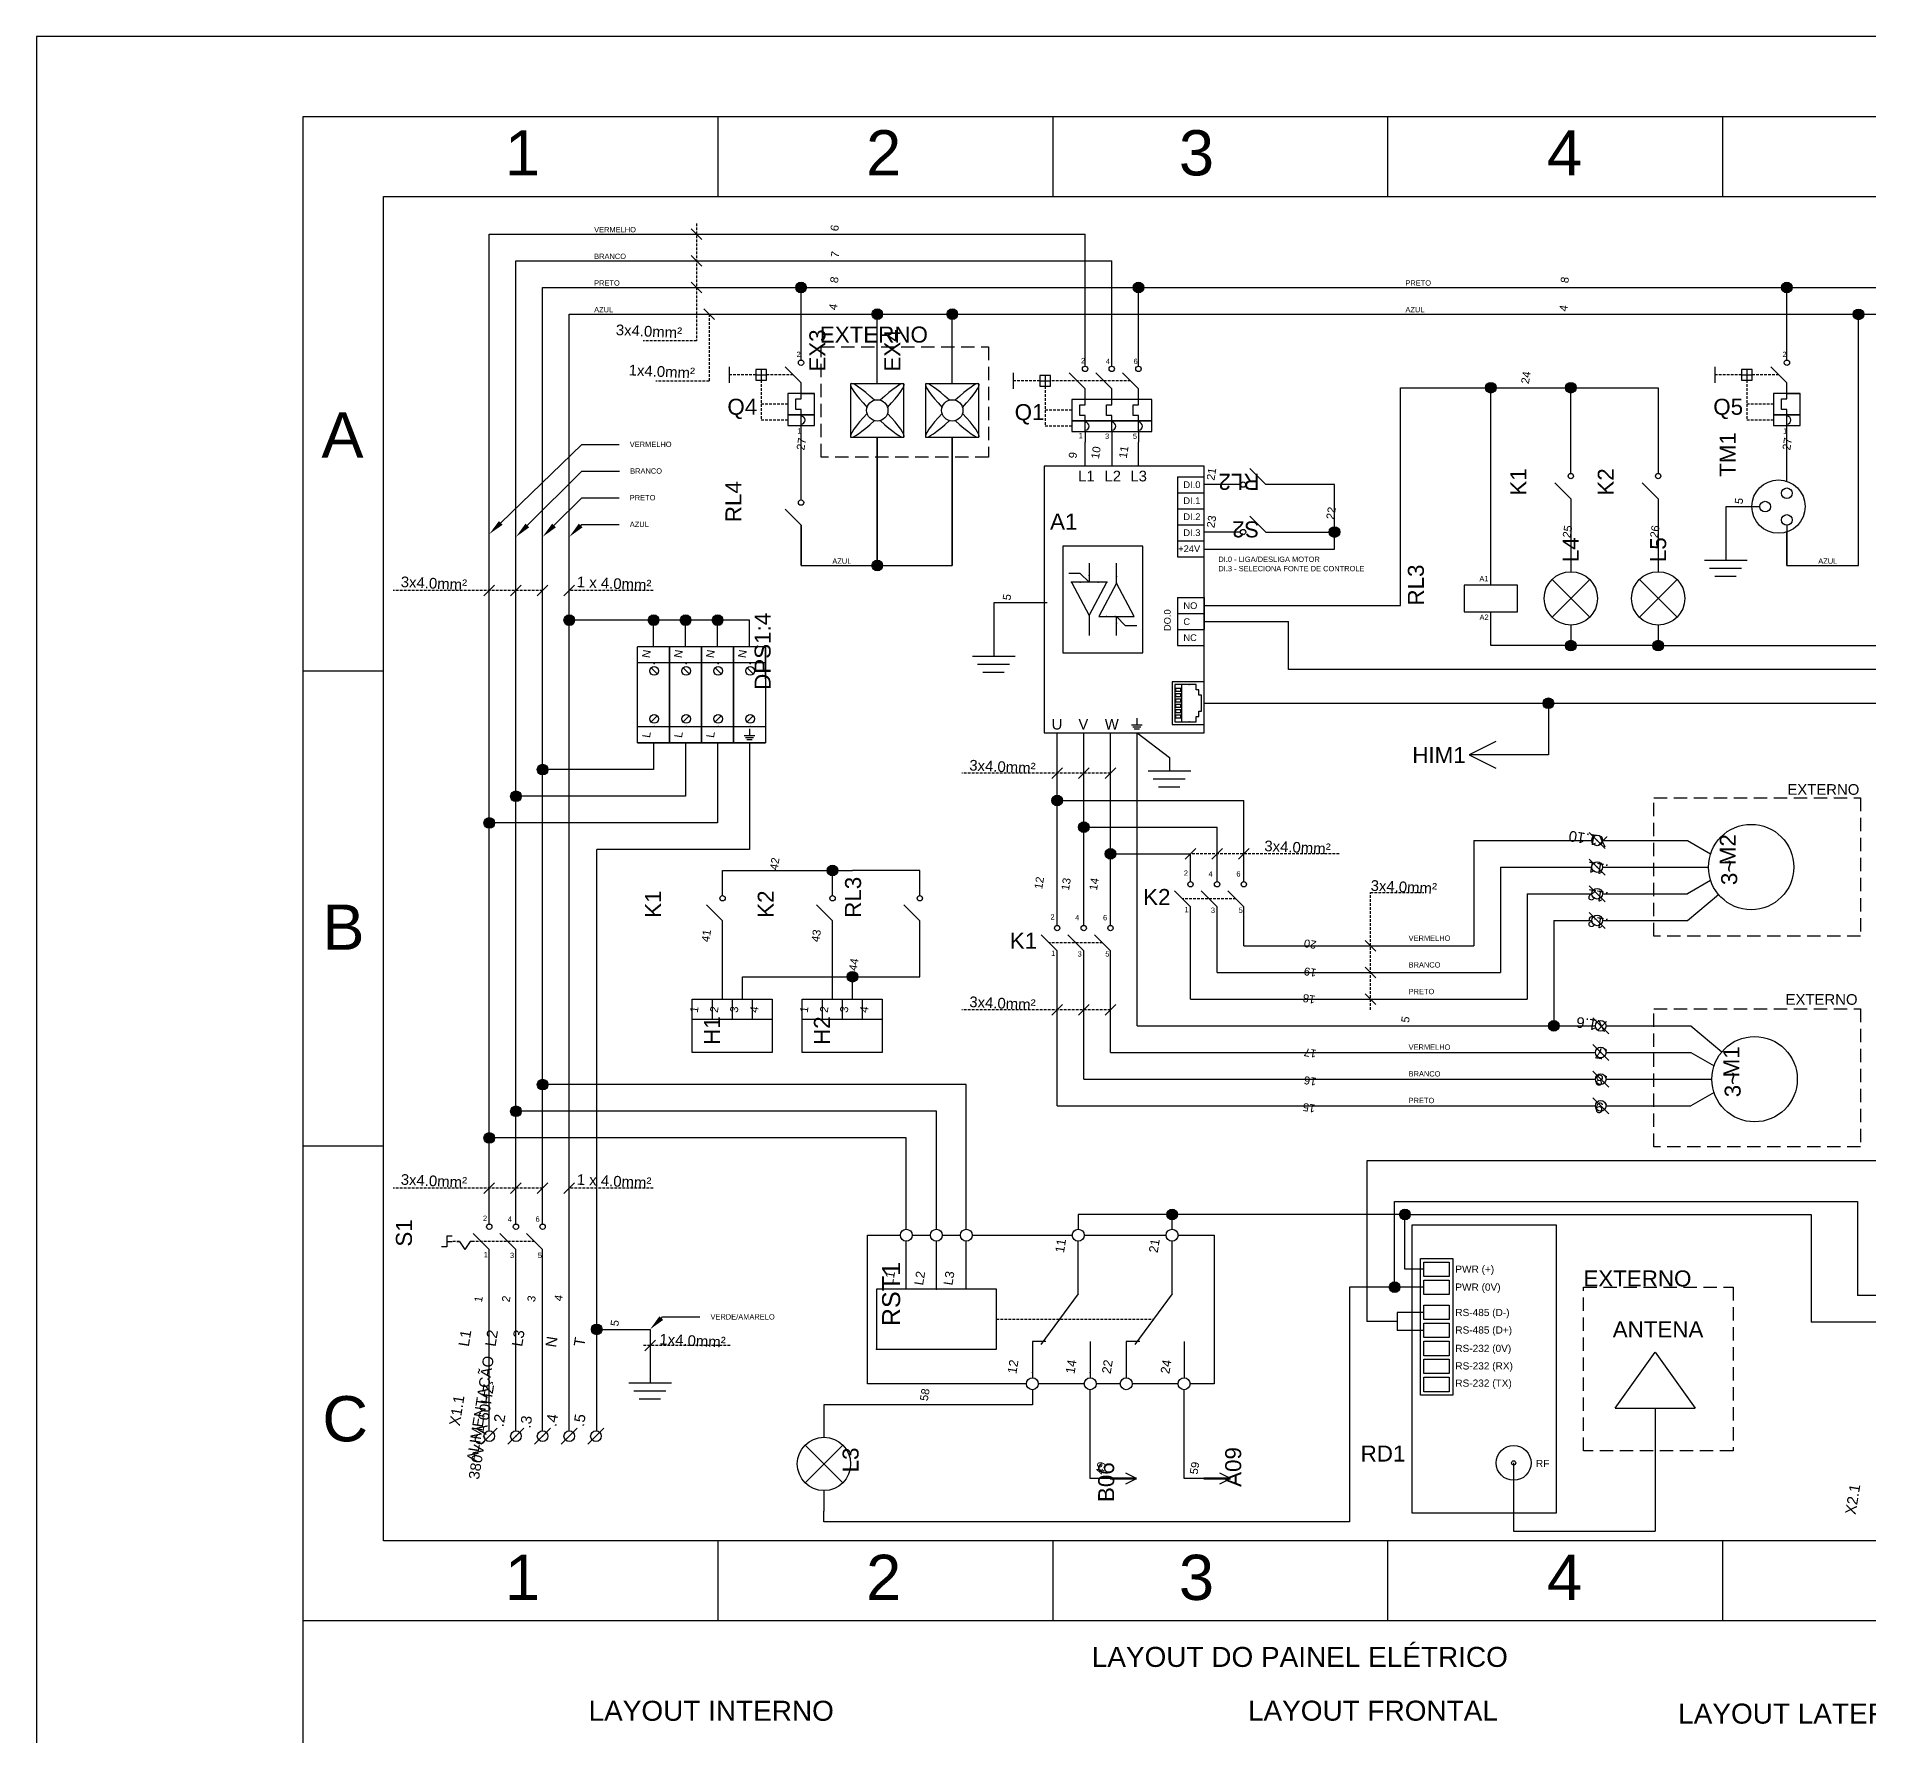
# Model space of a CAD drawing. Header units: millimetres. Extents: x 100 to 940, y 31 to 694.
# Drawn here: x 100 to 443.4, y 375.6 to 693.9 of the extents above; entities that cross this region are included whole.
import ezdxf
from ezdxf import colors
from ezdxf.entities.mleader import LeaderData, LeaderLine
from ezdxf.enums import TextEntityAlignment as Align
from ezdxf.math import Vec2, Vec3

# ---------------------------------------------------------------- set-up
doc = ezdxf.new("R2010")
doc.units = ezdxf.units.MM
doc.linetypes.add('DASHED', pattern=[0.75, 0.5, -0.25])
doc.styles.add('Annotative', font='Arial.ttf')
doc.styles.add('Notes', font='Arial.ttf', dxfattribs={"height": 3})

msp = doc.modelspace()

# ---------------------------------------------------------------- hatches: boundary and pattern name
for points in [[(244.31, 646.92, 1), (242.31, 646.92, 1)], [(307.57, 646.92, 1), (305.57, 646.92, 1)], [(429.14, 646.92, 1), (427.14, 646.92, 1)], [(258.61, 641.92, 1), (256.61, 641.92, 1)], [(272.67, 641.92, 1), (270.67, 641.92, 1)], [(442.56, 641.88, 1), (440.56, 641.88, 1)], [(373.64, 628.14, 1), (371.64, 628.14, 1)], [(388.64, 628.14, 1), (386.64, 628.14, 1)], [(344.32, 601.09, 1), (342.32, 601.09, 1)], [(258.61, 594.81, 1), (256.61, 594.81, 1)], [(200.87, 584.56, 1), (198.87, 584.56, 1)], [(216.67, 584.56, 1), (214.67, 584.56, 1)], [(222.67, 584.56, 1), (220.67, 584.56, 1)], [(228.67, 584.56, 1), (226.67, 584.56, 1)], [(388.64, 579.8, 1), (386.64, 579.8, 1)], [(405.01, 579.8, 1), (403.01, 579.8, 1)], [(384.43, 569, 1), (382.43, 569, 1)], [(195.87, 556.56, 1), (193.87, 556.56, 1)], [(190.87, 551.56, 1), (188.87, 551.56, 1)], [(292.33, 550.78, 1), (290.33, 550.78, 1)], [(185.87, 546.56, 1), (183.87, 546.56, 1)], [(297.33, 545.78, 1), (295.33, 545.78, 1)], [(302.33, 540.78, 1), (300.33, 540.78, 1)], [(250.22, 537.65, 1), (248.22, 537.65, 1)], [(253.97, 517.75, 1), (251.97, 517.75, 1)], [(385.44, 508.54, 1), (383.44, 508.54, 1)], [(195.87, 497.52, 1), (193.87, 497.52, 1)], [(190.87, 492.52, 1), (188.87, 492.52, 1)], [(185.87, 487.52, 1), (183.87, 487.52, 1)], [(313.88, 473.17, 1), (311.88, 473.17, 1)], [(357.53, 473.17, 1), (355.53, 473.17, 1)], [(355.6, 459.55, 1), (353.6, 459.55, 1)], [(206, 451.65, 1), (204, 451.65, 1)]]:
    msp.add_hatch(color=256).paths.add_polyline_path(points)

# ---------------------------------------------------------------- linework, layer by layer
for p, q in [((227.78, 664), (227.78, 679)), ((290.56, 664), (290.56, 679)), ((353.33, 664), (353.33, 679)), ((416.11, 664), (416.11, 679)), ((184.87, 601.2), (184.87, 656.92)), ((184.87, 656.92), (296.57, 656.92)), ((222.7, 657.92), (224.7, 655.92)), ((296.57, 634.17), (296.57, 656.92)), ((222.7, 652.92), (224.7, 650.92)), ((189.87, 601.2), (189.87, 651.92)), ((189.87, 651.92), (301.57, 651.92)), ((301.57, 634.17), (301.57, 651.92)), ((194.87, 601.2), (194.87, 646.92)), ((194.87, 646.92), (410.6, 646.92)), ((222.7, 647.92), (224.7, 645.92)), ((243.31, 633.33), (243.31, 646.92)), ((306.57, 634.17), (306.57, 646.92)), ((410.6, 646.92), (513.59, 646.92)), ((428.14, 633.33), (428.14, 646.92)), ((225.11, 642.92), (227.11, 640.92)), ((199.87, 432.64), (199.87, 641.92)), ((199.87, 641.92), (410.6, 641.92)), ((257.61, 628.89), (257.61, 641.92)), ((271.67, 628.89), (271.67, 641.92)), ((410.6, 641.92), (518.59, 641.92)), ((243.31, 633.33), (243.31, 635.33)), ((243.31, 633.33), (243.31, 635.33)), ((428.14, 633.33), (428.14, 635.33)), ((428.14, 633.33), (428.14, 635.33)), ((229.81, 632.08), (229.81, 629.08)), ((243.31, 629.08), (240.31, 632.08)), ((296.57, 632.17), (296.57, 634.17)), ((301.57, 632.17), (301.57, 634.17)), ((306.57, 632.17), (306.57, 634.17)), ((414.64, 632.08), (414.64, 629.08)), ((428.14, 629.08), (425.14, 632.08)), ((234.81, 630.58), (236.81, 630.58)), ((235.81, 631.58), (235.81, 629.58)), ((243.31, 627.08), (243.31, 629.08)), ((283.07, 630.92), (283.07, 627.92)), ((288.07, 629.42), (290.07, 629.42)), ((289.07, 630.42), (289.07, 628.42)), ((296.57, 627.92), (293.57, 630.92)), ((301.57, 627.92), (298.57, 630.92)), ((306.57, 627.92), (303.57, 630.92)), ((419.64, 630.58), (421.64, 630.58)), ((420.64, 631.58), (420.64, 629.58)), ((428.14, 627.08), (428.14, 629.08)), ((242.31, 624.08), (242.31, 626.08)), ((242.31, 626.08), (243.31, 626.07)), ((243.31, 626.07), (243.31, 627.08)), ((243.31, 627.08), (245.81, 627.08)), ((296.57, 625.92), (296.57, 627.92)), ((296.57, 624.91), (296.57, 625.92)), ((301.57, 625.92), (301.57, 627.92)), ((301.57, 624.92), (301.57, 625.92)), ((306.57, 625.92), (306.57, 627.92)), ((306.57, 624.92), (306.57, 625.92)), ((427.14, 624.08), (427.14, 626.08)), ((427.14, 626.08), (428.14, 626.07)), ((428.14, 626.07), (428.14, 627.08)), ((428.14, 627.08), (430.64, 627.08)), ((243.31, 624.08), (242.31, 624.08)), ((243.31, 623.08), (243.31, 624.08)), ((243.31, 621.08), (243.31, 623.08)), ((243.31, 610.61), (243.31, 623.08)), ((295.57, 622.92), (295.57, 624.92)), ((295.57, 624.92), (296.57, 624.91)), ((296.57, 622.92), (295.57, 622.92)), ((296.57, 621.92), (296.57, 622.92)), ((296.57, 619.92), (296.57, 621.92)), ((300.57, 622.92), (300.57, 624.92)), ((300.57, 624.92), (301.57, 624.92)), ((301.57, 622.92), (300.57, 622.92)), ((301.57, 621.92), (301.57, 622.92)), ((301.57, 619.92), (301.57, 621.92)), ((305.57, 622.92), (305.57, 624.92)), ((305.57, 624.92), (306.57, 624.92)), ((306.57, 622.92), (305.57, 622.92)), ((306.57, 621.92), (306.57, 622.92)), ((306.57, 619.92), (306.57, 621.92)), ((428.14, 624.08), (427.14, 624.08)), ((428.14, 623.08), (428.14, 624.08)), ((428.14, 621.08), (428.14, 623.08)), ((428.14, 610.61), (428.14, 623.08)), ((243.31, 619.08), (243.31, 621.08)), ((257.61, 594.81), (257.61, 618.89)), ((257.61, 618.89), (257.61, 594.81)), ((271.67, 594.81), (271.67, 618.89)), ((271.67, 618.89), (271.67, 594.81)), ((296.57, 619.92), (296.57, 617.92)), ((301.57, 619.92), (301.57, 617.92)), ((306.57, 619.92), (306.57, 617.92)), ((428.14, 619.08), (428.14, 621.08)), ((296.57, 613.46), (296.57, 617.92)), ((301.57, 617.92), (301.57, 613.46)), ((306.57, 613.46), (306.57, 617.92)), ((243.31, 607.11), (243.31, 611.84)), ((313.89, 611.46), (313.89, 596.46)), ((313.89, 611.46), (318.89, 611.46)), ((330.43, 609.99), (327.43, 612.99)), ((313.89, 608.46), (318.89, 608.46)), ((325.68, 609.99), (318.89, 609.99)), ((343.32, 609.99), (330.43, 609.99)), ((343.32, 597.89), (343.32, 609.99)), ((387.64, 607.33), (384.64, 610.33)), ((404.01, 607.33), (401.01, 610.33)), ((243.31, 602.36), (240.31, 605.36)), ((313.89, 605.46), (318.89, 605.46)), ((423.06, 605.84), (416.68, 605.84)), ((416.68, 605.84), (416.68, 595.84)), ((184.87, 471.38), (184.87, 601.2)), ((189.87, 471.38), (189.87, 601.2)), ((194.87, 471.38), (194.87, 601.2)), ((243.31, 602.36), (243.31, 594.81)), ((243.31, 596.17), (243.31, 602.36)), ((243.31, 594.81), (243.31, 601.12)), ((313.89, 602.46), (318.89, 602.46)), ((325.68, 601.09), (318.89, 601.09)), ((330.43, 601.09), (327.43, 604.09)), ((330.43, 601.09), (343.32, 601.09)), ((428.14, 602.36), (428.14, 594.81)), ((428.14, 594.81), (428.14, 601.12)), ((313.89, 599.46), (318.89, 599.46)), ((318.89, 597.89), (322.09, 597.89)), ((322.09, 597.89), (343.32, 597.89)), ((243.31, 594.81), (271.67, 594.81)), ((297.32, 595.25), (297.32, 591.67)), ((302.45, 591.5), (302.45, 595.25)), ((313.89, 596.46), (318.89, 596.46)), ((318.89, 593.46), (318.89, 596.46)), ((412.68, 595.84), (420.68, 595.84)), ((413.63, 594.34), (419.63, 594.34)), ((185.87, 591.14), (183.87, 589.14)), ((190.87, 591.14), (188.87, 589.14)), ((195.87, 591.14), (193.87, 589.14)), ((200.87, 591.14), (198.87, 589.14)), ((295.66, 593.33), (293.52, 593.33)), ((300.66, 591.67), (293.99, 591.67)), ((293.99, 591.67), (297.32, 585.42)), ((297.32, 591.67), (295.66, 593.33)), ((297.32, 585.42), (300.66, 591.67)), ((302.45, 591.5), (299.12, 585.25)), ((305.78, 585.25), (302.45, 591.5)), ((391.18, 592.19), (384.11, 585.12)), ((384.11, 592.19), (391.18, 585.12)), ((407.55, 592.19), (400.48, 585.12)), ((400.48, 592.19), (407.55, 585.12)), ((414.64, 592.84), (418.64, 592.84)), ((289.45, 587.82), (279.45, 587.82)), ((279.45, 587.82), (279.45, 577.82)), ((313.89, 588.8), (318.89, 588.8)), ((233.67, 584.56), (199.87, 584.56)), ((215.67, 579.56), (215.67, 584.56)), ((221.67, 579.56), (221.67, 584.56)), ((227.67, 579.56), (227.67, 584.56)), ((233.67, 579.56), (233.67, 584.56)), ((297.32, 585.42), (297.32, 581.67)), ((299.12, 585.25), (305.78, 585.25)), ((302.45, 581.67), (302.45, 585.25)), ((302.45, 585.25), (304.11, 583.59)), ((313.89, 585.8), (318.89, 585.8)), ((304.11, 583.59), (306.26, 583.59)), ((313.89, 582.8), (318.89, 582.8)), ((387.64, 583.66), (387.64, 579.8)), ((404.01, 583.66), (404.01, 579.8)), ((212.67, 561.56), (212.67, 579.56)), ((218.67, 579.56), (212.67, 579.56)), ((218.67, 579.56), (218.67, 561.56)), ((218.67, 573.56), (218.67, 579.56)), ((218.67, 561.56), (218.67, 579.56)), ((224.67, 579.56), (218.67, 579.56)), ((224.67, 579.56), (224.67, 561.56)), ((224.67, 573.56), (224.67, 579.56)), ((224.67, 561.56), (224.67, 579.56)), ((230.67, 579.56), (224.67, 579.56)), ((230.67, 579.56), (230.67, 561.56)), ((230.67, 573.56), (230.67, 579.56)), ((230.67, 561.56), (230.67, 579.56)), ((236.67, 579.56), (230.67, 579.56)), ((236.67, 579.56), (236.67, 561.56)), ((236.67, 573.56), (236.67, 579.56)), ((275.45, 577.82), (283.45, 577.82)), ((313.89, 579.8), (318.89, 579.8)), ((165, 575), (150, 575)), ((218.67, 576.56), (212.67, 576.56)), ((216.35, 574.49), (215.19, 575.64)), ((224.67, 576.56), (218.67, 576.56)), ((222.35, 574.49), (221.19, 575.64)), ((230.67, 576.56), (224.67, 576.56)), ((228.35, 574.49), (227.19, 575.64)), ((236.67, 576.56), (230.67, 576.56)), ((234.35, 574.49), (233.19, 575.64)), ((276.4, 576.32), (282.4, 576.32)), ((277.41, 574.82), (281.41, 574.82)), ((317.39, 572.5), (313.39, 572.5)), ((313.39, 572.5), (313.39, 565.5)), ((314.72, 565.5), (314.72, 572.5)), ((317.39, 571.5), (317.39, 572.5)), ((317.89, 571.5), (317.39, 571.5)), ((317.89, 570.5), (317.89, 571.5)), ((318.39, 570.5), (317.89, 570.5)), ((318.39, 567.5), (318.39, 570.5)), ((216.35, 566.64), (215.19, 565.49)), ((222.35, 566.64), (221.19, 565.49)), ((228.35, 566.64), (227.19, 565.49)), ((234.35, 566.64), (233.19, 565.49)), ((317.89, 566.5), (317.89, 567.5)), ((317.89, 567.5), (318.39, 567.5)), ((218.67, 564.56), (212.67, 564.56)), ((224.67, 564.56), (218.67, 564.56)), ((230.67, 564.56), (224.67, 564.56)), ((236.67, 564.56), (230.67, 564.56)), ((233.67, 564.19), (233.67, 562.94)), ((291.33, 527.37), (291.33, 563.46)), ((296.33, 527.37), (296.33, 563.46)), ((301.33, 527.37), (301.33, 563.46)), ((305.29, 564.96), (307.29, 564.96)), ((305.53, 564.59), (307.03, 564.59)), ((305.78, 564.21), (306.78, 564.21)), ((306.29, 566.21), (306.29, 564.96)), ((306.33, 508.54), (306.33, 563.46)), ((306.33, 563.46), (312.4, 558.82)), ((313.39, 565.5), (317.39, 565.5)), ((317.39, 565.5), (317.39, 566.5)), ((317.39, 566.5), (317.89, 566.5)), ((212.67, 561.56), (218.67, 561.56)), ((218.67, 561.56), (212.67, 561.56)), ((215.67, 561.56), (215.67, 556.56)), ((218.67, 561.56), (224.67, 561.56)), ((224.67, 561.56), (218.67, 561.56)), ((221.67, 561.56), (221.67, 551.56)), ((224.67, 561.56), (230.67, 561.56)), ((230.67, 561.56), (224.67, 561.56)), ((227.67, 561.56), (227.67, 546.56)), ((230.67, 561.56), (236.67, 561.56)), ((236.67, 561.56), (230.67, 561.56)), ((232.67, 562.94), (234.67, 562.94)), ((232.91, 562.56), (234.41, 562.56)), ((233.16, 562.19), (234.16, 562.19)), ((233.67, 561.56), (233.67, 541.56)), ((215.67, 556.56), (194.87, 556.56)), ((292.33, 556.9), (290.33, 554.9)), ((297.33, 556.9), (295.33, 554.9)), ((302.33, 556.9), (300.33, 554.9)), ((312.4, 558.82), (312.4, 556.32)), ((308.4, 556.32), (316.4, 556.32)), ((309.35, 554.82), (315.35, 554.82)), ((310.36, 553.32), (314.36, 553.32)), ((221.67, 551.56), (189.87, 551.56)), ((291.33, 550.78), (326.33, 550.78)), ((326.33, 535.57), (326.33, 550.78)), ((227.67, 546.56), (184.87, 546.56)), ((296.33, 545.78), (321.32, 545.78)), ((321.32, 535.57), (321.32, 545.78)), ((369.44, 543.3), (391.58, 543.3)), ((369.44, 543.3), (369.44, 523.54)), ((394.08, 541.8), (391.08, 544.8)), ((393.58, 543.3), (409.51, 543.3)), ((409.51, 543.3), (413.84, 540.8)), ((233.67, 541.56), (205, 541.56)), ((205, 451.65), (205, 541.56)), ((301.33, 540.78), (316.33, 540.78)), ((317.33, 541.78), (315.33, 539.78)), ((316.33, 535.57), (316.33, 540.78)), ((322.33, 541.78), (320.33, 539.78)), ((327.33, 541.78), (325.33, 539.78)), ((394.08, 536.8), (391.08, 539.8)), ((228.61, 537.65), (249.22, 537.65)), ((228.61, 532.95), (228.61, 537.65)), ((249.22, 532.95), (249.22, 537.65)), ((249.22, 537.65), (252.97, 537.65)), ((374.44, 538.3), (391.58, 538.3)), ((374.44, 538.3), (374.44, 518.54)), ((393.58, 538.3), (413.44, 538.3)), ((413.84, 535.8), (409.51, 533.3)), ((316.33, 530.82), (313.33, 533.82)), ((321.33, 530.82), (318.33, 533.82)), ((326.33, 530.82), (323.33, 533.82)), ((379.44, 533.3), (391.58, 533.3)), ((379.44, 533.3), (379.44, 513.54)), ((394.08, 531.8), (391.08, 534.8)), ((393.58, 533.3), (409.51, 533.3)), ((409.51, 528.3), (415.31, 533.17)), ((228.61, 528.2), (225.61, 531.2)), ((249.22, 528.2), (246.22, 531.2)), ((265.59, 528.2), (262.59, 531.2)), ((316.33, 513.54), (316.33, 530.82)), ((321.33, 518.54), (321.33, 530.82)), ((326.33, 523.54), (326.33, 530.82)), ((394.08, 526.8), (391.08, 529.8)), ((228.61, 513.54), (228.61, 528.2)), ((249.22, 513.54), (249.22, 528.2)), ((291.33, 522.62), (288.33, 525.62)), ((296.33, 522.62), (293.33, 525.62)), ((301.33, 522.62), (298.33, 525.62)), ((384.44, 528.3), (384.44, 508.54)), ((384.44, 528.3), (391.58, 528.3)), ((393.58, 528.3), (409.51, 528.3)), ((291.33, 493.54), (291.33, 522.62)), ((296.33, 498.54), (296.33, 522.62)), ((301.33, 503.54), (301.33, 522.62)), ((326.33, 523.54), (369.44, 523.54)), ((351.06, 522.54), (349.06, 524.54)), ((351.06, 517.54), (349.06, 519.54)), ((232.36, 513.54), (232.36, 517.75)), ((252.97, 513.54), (252.97, 517.75)), ((321.33, 518.54), (374.44, 518.54)), ((226.67, 513.54), (226.67, 509.79)), ((230.42, 513.54), (230.42, 509.79)), ((234.17, 513.54), (234.17, 509.79)), ((237.92, 513.54), (237.92, 509.79)), ((247.28, 513.54), (247.28, 509.79)), ((251.03, 513.54), (251.03, 509.79)), ((254.78, 513.54), (254.78, 509.79)), ((292.33, 512.56), (290.33, 510.56)), ((297.33, 512.56), (295.33, 510.56)), ((302.33, 512.56), (300.33, 510.56)), ((316.33, 513.54), (379.44, 513.54)), ((351.06, 512.54), (349.06, 514.54)), ((222.92, 509.79), (237.92, 509.79)), ((243.53, 509.79), (258.53, 509.79)), ((306.33, 508.54), (392.23, 508.54)), ((394.73, 507.04), (391.73, 510.04)), ((394.23, 508.54), (410.16, 508.54)), ((410.16, 508.54), (415.96, 503.68)), ((394.73, 502.04), (391.73, 505.04)), ((301.33, 503.54), (392.23, 503.54)), ((394.23, 503.54), (410.16, 503.54)), ((410.16, 503.54), (414.49, 501.04)), ((296.33, 498.54), (392.23, 498.54)), ((394.73, 497.04), (391.73, 500.04)), ((394.23, 498.54), (414.09, 498.54)), ((274.3, 497.52), (194.87, 497.52)), ((394.73, 492.04), (391.73, 495.04)), ((414.49, 496.04), (410.16, 493.54)), ((268.68, 492.52), (189.87, 492.52)), ((291.33, 493.54), (392.23, 493.54)), ((394.23, 493.54), (410.16, 493.54)), ((165, 486), (150, 486)), ((263.05, 487.52), (184.87, 487.52)), ((185.87, 479.13), (183.87, 477.13)), ((190.87, 479.13), (188.87, 477.13)), ((195.87, 479.13), (193.87, 477.13)), ((200.87, 479.13), (198.87, 477.13)), ((184.87, 471.38), (184.87, 474.62)), ((189.87, 471.38), (189.87, 474.87)), ((194.87, 471.38), (194.87, 474.87)), ((176.89, 467.13), (175.89, 467.13)), ((177.89, 469.13), (176.89, 469.13)), ((176.89, 469.13), (176.89, 467.13)), ((176.89, 468.13), (177.89, 468.13)), ((178.79, 468.13), (179.29, 468.13)), ((179.29, 468.13), (180.29, 466.63)), ((181.29, 468.13), (180.29, 466.63)), ((181.79, 468.13), (181.29, 468.13)), ((184.87, 466.63), (181.87, 469.63)), ((189.87, 466.63), (186.87, 469.63)), ((194.87, 466.63), (191.87, 469.63)), ((184.87, 432.64), (184.87, 466.63)), ((184.87, 464.63), (184.87, 466.63)), ((189.87, 432.64), (189.87, 466.63)), ((189.87, 464.63), (189.87, 466.63)), ((194.87, 432.64), (194.87, 466.63)), ((194.87, 464.63), (194.87, 466.63)), ((575.49, 458.01), (441.36, 458.01)), ((360.1, 454.82), (355.1, 454.82)), ((205, 432.65), (205, 451.65)), ((205, 451.65), (215, 451.65)), ((215, 451.65), (215, 441.65)), ((360.1, 451.45), (355.1, 451.45)), ((525.44, 453.01), (432.71, 453.01)), ((216, 449.6), (214, 447.6)), ((395.93, 436.89), (403.43, 447.39)), ((403.43, 447.39), (410.93, 436.89)), ((211, 441.65), (219, 441.65)), ((211.96, 440.15), (217.96, 440.15)), ((297.53, 423.72), (297.53, 440.35)), ((315.13, 423.72), (315.13, 440.35)), ((212.96, 438.65), (216.96, 438.65)), ((395.93, 436.89), (410.93, 436.89)), ((183.37, 430.14), (186.37, 433.14)), ((188.37, 430.14), (191.37, 433.14)), ((193.37, 430.14), (196.37, 433.14)), ((198.37, 430.14), (201.37, 433.14)), ((203.37, 430.14), (206.37, 433.14)), ((251.15, 429.96), (244.07, 422.89)), ((244.07, 429.96), (251.15, 422.89)), ((301.24, 423.72), (297.53, 423.72)), ((306.22, 423.72), (304.22, 424.72)), ((304.22, 422.72), (306.22, 423.72)), ((318.84, 423.72), (315.13, 423.72)), ((323.82, 423.72), (321.82, 424.72)), ((321.82, 422.72), (323.82, 423.72)), ((247.61, 421.43), (247.61, 417.57)), ((730, 412), (165, 412)), ((227.78, 397), (227.78, 412)), ((290.56, 397), (290.56, 412)), ((353.33, 397), (353.33, 412)), ((416.11, 397), (416.11, 412)), ((165, 397), (150, 397))]:
    msp.add_line(p, q)
at = {"linetype": 'DASHED'}
for p, q in [((223.7, 658.92), (223.7, 636.92)), ((226.11, 641.92), (226.11, 629.38)), ((223.7, 636.92), (213.7, 636.92)), ((226.11, 629.38), (216.11, 629.38)), ((234.81, 630.58), (229.81, 630.58)), ((235.81, 629.58), (235.81, 622.08)), ((241.81, 630.58), (236.81, 630.58)), ((288.07, 629.42), (283.07, 629.42)), ((305.07, 629.42), (290.07, 629.42)), ((419.64, 630.58), (414.64, 630.58)), ((420.64, 629.58), (420.64, 622.08)), ((426.64, 630.58), (421.64, 630.58)), ((240.81, 625.08), (235.81, 625.08)), ((289.07, 628.42), (289.07, 620.92)), ((425.64, 625.08), (420.64, 625.08)), ((240.81, 622.08), (235.81, 622.08)), ((294.07, 623.92), (289.07, 623.92)), ((425.64, 622.08), (420.64, 622.08)), ((294.07, 620.92), (289.07, 620.92)), ((194.87, 590.14), (166.86, 590.14)), ((215.59, 590.14), (199.87, 590.14)), ((301.33, 555.9), (273.48, 555.9)), ((344.17, 540.78), (316.33, 540.78)), ((324.83, 532.32), (314.83, 532.32)), ((350.07, 511.54), (350.07, 533.54)), ((350.07, 533.54), (360.07, 533.54)), ((299.83, 524.12), (289.83, 524.12)), ((301.33, 511.56), (273.48, 511.56)), ((194.87, 478.13), (166.86, 478.13)), ((215.59, 478.13), (199.87, 478.13)), ((179.29, 468.13), (177.89, 468.13)), ((193.37, 468.13), (181.29, 468.13)), ((279.93, 453.55), (309.38, 453.55)), ((230, 448.6), (213.5, 448.6))]:
    msp.add_line(p, q, dxfattribs=at)
at = {"lineweight": 30}
for p, q in [((441.56, 594.81), (441.56, 641.92)), ((355.68, 615.79), (355.68, 628.14)), ((355.68, 628.14), (404.01, 628.14)), ((372.64, 591.16), (372.64, 628.14)), ((387.64, 612.08), (387.64, 628.14)), ((404.01, 628.14), (404.01, 612.08)), ((355.68, 587.3), (355.68, 615.79)), ((387.64, 607.33), (387.64, 593.66)), ((404.01, 607.33), (404.01, 593.66)), ((428.14, 594.81), (441.56, 594.81)), ((313.89, 588.8), (313.89, 579.8)), ((318.89, 588.8), (318.89, 585.8)), ((318.89, 587.3), (355.68, 587.3)), ((318.89, 585.8), (318.89, 582.8)), ((318.89, 584.3), (334.69, 584.3)), ((334.69, 575.35), (334.69, 584.3)), ((372.64, 579.8), (372.64, 586.16)), ((404.01, 579.8), (372.64, 579.8)), ((404.01, 579.8), (500.76, 579.8)), ((468.45, 575.35), (334.69, 575.35)), ((318.89, 569), (447.98, 569)), ((383.43, 569), (383.43, 559.36)), ((373.58, 561.86), (368.58, 559.36)), ((383.43, 559.36), (368.58, 559.36)), ((368.58, 559.36), (373.58, 556.86)), ((265.59, 537.65), (252.97, 537.65)), ((265.59, 532.95), (265.59, 537.65)), ((265.59, 517.75), (265.59, 528.2)), ((232.36, 517.75), (252.97, 517.75)), ((252.97, 517.75), (265.59, 517.75)), ((274.3, 470.43), (274.3, 497.52)), ((268.68, 470.43), (268.68, 492.52)), ((263.05, 470.43), (263.05, 487.52)), ((452.69, 483.26), (349.38, 483.26)), ((349.38, 483.26), (349.38, 453.14)), ((354.6, 459.55), (354.6, 475.63)), ((354.6, 475.63), (441.36, 475.63)), ((441.36, 475.63), (441.36, 458.01)), ((356.53, 473.17), (295.28, 473.17)), ((295.28, 473.17), (295.28, 470.43)), ((312.88, 470.43), (312.88, 473.17)), ((356.53, 462.92), (356.53, 473.17)), ((356.53, 473.17), (432.71, 473.17)), ((432.71, 473.17), (432.71, 453.01)), ((263.05, 459.18), (263.05, 468.18)), ((268.68, 459.18), (268.68, 468.18)), ((274.3, 459.18), (274.3, 468.18)), ((295.28, 458.29), (295.28, 468.18)), ((312.88, 458.29), (312.88, 468.18)), ((360.1, 462.92), (356.53, 462.92)), ((295.28, 458.29), (288.27, 448.82)), ((312.88, 458.29), (305.87, 448.82)), ((354.6, 459.55), (346.11, 459.55)), ((346.11, 459.55), (346.11, 415.61)), ((360.1, 459.55), (354.6, 459.55)), ((355.1, 454.82), (355.1, 451.45)), ((355.1, 453.14), (349.38, 453.14)), ((289.19, 449.35), (286.68, 449.35)), ((286.68, 449.35), (286.68, 442.6)), ((297.53, 449.35), (297.53, 442.6)), ((306.8, 449.35), (304.28, 449.35)), ((304.28, 449.35), (304.28, 442.6)), ((315.13, 449.35), (315.13, 442.6)), ((286.68, 440.35), (286.68, 437.52)), ((286.68, 437.52), (247.61, 437.52)), ((247.61, 437.52), (247.61, 431.43)), ((403.43, 436.89), (403.43, 413.8)), ((376.91, 426.62), (376.91, 413.8)), ((247.61, 415.61), (247.61, 417.57)), ((277.53, 415.61), (247.61, 415.61)), ((346.11, 415.61), (277.53, 415.61)), ((376.91, 413.8), (403.43, 413.8))]:
    msp.add_line(p, q, dxfattribs=at)
at = {"lineweight": 50}
for p, q in [((306.22, 423.72), (301.24, 423.72)), ((323.82, 423.72), (318.84, 423.72))]:
    msp.add_line(p, q, dxfattribs=at)
for points in [[(100, 100), (940, 100), (940, 693.94), (100, 693.94)], [(150, 679), (925, 679), (925, 115), (150, 115)], [(234.81, 629.58), (236.81, 629.58), (236.81, 631.58), (234.81, 631.58)], [(252.61, 618.89), (262.61, 618.89), (262.61, 628.89), (252.61, 628.89)], [(266.67, 618.89), (276.67, 618.89), (276.67, 628.89), (266.67, 628.89)], [(288.07, 628.42), (290.07, 628.42), (290.07, 630.42), (288.07, 630.42)], [(419.64, 629.58), (421.64, 629.58), (421.64, 631.58), (419.64, 631.58)], [(240.81, 623.08), (245.81, 623.08), (245.81, 627.08), (240.81, 627.08)], [(294.07, 621.92), (309.07, 621.92), (309.07, 625.92), (294.07, 625.92)], [(425.64, 623.08), (430.64, 623.08), (430.64, 627.08), (425.64, 627.08)], [(240.81, 621.08), (245.81, 621.08), (245.81, 623.08), (240.81, 623.08)], [(294.07, 619.92), (309.07, 619.92), (309.07, 621.92), (294.07, 621.92)], [(425.64, 621.08), (430.64, 621.08), (430.64, 623.08), (425.64, 623.08)], [(288.89, 563.46), (318.89, 563.46), (318.89, 613.46), (288.89, 613.46)], [(292.39, 578.46), (307.39, 578.46), (307.39, 598.46), (292.39, 598.46)], [(367.64, 586.16), (377.64, 586.16), (377.64, 591.16), (367.64, 591.16)], [(318.89, 565), (318.89, 573), (312.89, 573), (312.89, 565)], [(314.53, 571.25), (314.53, 571.75), (313.53, 571.75), (313.53, 571.25)], [(314.53, 570.25), (314.53, 570.75), (313.53, 570.75), (313.53, 570.25)], [(314.53, 570.25), (314.53, 570.75), (313.53, 570.75), (313.53, 570.25)], [(314.53, 569.25), (314.53, 569.75), (313.53, 569.75), (313.53, 569.25)], [(314.53, 569.25), (314.53, 569.75), (313.53, 569.75), (313.53, 569.25)], [(314.53, 569.25), (314.53, 569.75), (313.53, 569.75), (313.53, 569.25)], [(314.53, 568.25), (314.53, 568.75), (313.53, 568.75), (313.53, 568.25)], [(314.53, 568.25), (314.53, 568.75), (313.53, 568.75), (313.53, 568.25)], [(314.53, 568.25), (314.53, 568.75), (313.53, 568.75), (313.53, 568.25)], [(314.53, 568.25), (314.53, 568.75), (313.53, 568.75), (313.53, 568.25)], [(314.53, 567.25), (314.53, 567.75), (313.53, 567.75), (313.53, 567.25)], [(314.53, 567.25), (314.53, 567.75), (313.53, 567.75), (313.53, 567.25)], [(314.53, 567.25), (314.53, 567.75), (313.53, 567.75), (313.53, 567.25)], [(314.53, 566.25), (314.53, 566.75), (313.53, 566.75), (313.53, 566.25)], [(314.53, 566.25), (314.53, 566.75), (313.53, 566.75), (313.53, 566.25)], [(222.92, 513.54), (237.92, 513.54), (237.92, 503.54), (222.92, 503.54)], [(243.53, 513.54), (258.53, 513.54), (258.53, 503.54), (243.53, 503.54)], [(357.87, 471.22), (384.87, 471.22), (384.87, 417.22), (357.87, 417.22)], [(359.42, 439.3), (359.42, 464.95), (365.5, 464.95), (365.5, 439.3)], [(360.1, 461.57), (360.1, 464.27), (364.82, 464.27), (364.82, 461.57)], [(360.1, 458.2), (360.1, 460.9), (364.82, 460.9), (364.82, 458.2)], [(360.1, 453.47), (360.1, 456.17), (364.82, 456.17), (364.82, 453.47)], [(360.1, 450.1), (360.1, 452.8), (364.82, 452.8), (364.82, 450.1)], [(360.1, 446.72), (360.1, 449.42), (364.82, 449.42), (364.82, 446.72)], [(360.1, 443.35), (360.1, 446.05), (364.82, 446.05), (364.82, 443.35)], [(360.1, 439.97), (360.1, 442.67), (364.82, 442.67), (364.82, 439.97)]]:
    msp.add_lwpolyline(points, close=True)
for points in [[(165, 412), (165, 664), (730, 664), (730, 412)], [(730, 397), (165, 397)]]:
    msp.add_lwpolyline(points)
at = {"linetype": 'DASHED', "ltscale": 5}
for points in [[(247.08, 635.78), (278.46, 635.78), (278.46, 615.12), (247.08, 615.12)], [(403.18, 551.25), (441.97, 551.25), (441.97, 525.36), (403.18, 525.36)], [(403.18, 511.73), (441.97, 511.73), (441.97, 485.84), (403.18, 485.84)], [(389.98, 459.59), (418.05, 459.59), (418.05, 428.86), (389.98, 428.86)]]:
    msp.add_lwpolyline(points, close=True, dxfattribs=at)
at = {"lineweight": 30}
for points in [[(285.55, 441.47), (255.75, 441.47), (255.75, 469.3), (261.93, 469.3)], [(264.18, 469.3), (267.55, 469.3)], [(269.8, 469.3), (273.18, 469.3)], [(275.43, 469.3), (294.16, 469.3)], [(296.41, 469.3), (311.76, 469.3)], [(314.01, 469.3), (320.76, 469.3), (320.76, 441.47), (316.26, 441.47)], [(296.41, 441.47), (287.8, 441.47)], [(303.16, 441.47), (298.66, 441.47)], [(314.01, 441.47), (305.41, 441.47)]]:
    msp.add_lwpolyline(points, dxfattribs=at)
msp.add_lwpolyline([(257.43, 447.93), (279.93, 447.93), (279.93, 459.18), (257.43, 459.18)], close=True, dxfattribs=at)
for centre, radius in [((243.31, 646.92), 1), ((306.57, 646.92), 1), ((428.14, 646.92), 1), ((257.61, 641.92), 1), ((271.67, 641.92), 1), ((441.56, 641.88), 1), ((243.31, 632.83), 0.5), ((296.57, 631.67), 0.5), ((301.56, 631.67), 0.5), ((306.57, 631.67), 0.5), ((428.14, 632.83), 0.5), ((372.64, 628.14), 1), ((387.64, 628.14), 1), ((257.61, 623.89), 2), ((271.67, 623.89), 2), ((387.64, 611.58), 0.5), ((404.01, 611.58), 0.5), ((326.18, 609.99), 0.5), ((426.57, 605.86), 5), ((428.14, 608.36), 1), ((243.31, 606.61), 0.5), ((424.06, 605.86), 1), ((326.18, 601.09), 0.5), ((343.32, 601.09), 1), ((428.14, 603.36), 1), ((257.61, 594.81), 1), ((387.64, 588.66), 5), ((404.01, 588.66), 5), ((199.87, 584.56), 1), ((215.67, 584.56), 1), ((221.67, 584.56), 1), ((227.67, 584.56), 1), ((387.64, 579.8), 1), ((404.01, 579.8), 1), ((215.77, 575.06), 0.817), ((221.77, 575.06), 0.817), ((227.77, 575.06), 0.817), ((233.77, 575.06), 0.817), ((215.77, 566.06), 0.817), ((221.77, 566.06), 0.817), ((227.77, 566.06), 0.817), ((233.77, 566.06), 0.817), ((383.43, 569), 1), ((194.87, 556.56), 1), ((189.87, 551.56), 1), ((291.33, 550.78), 1), ((184.87, 546.56), 1), ((296.33, 545.78), 1), ((421.44, 538.3), 8), ((392.58, 543.3), 1), ((301.33, 540.78), 1), ((392.58, 538.3), 1), ((249.22, 537.65), 1), ((228.61, 532.45), 0.5), ((249.22, 532.45), 0.5), ((265.59, 532.45), 0.5), ((316.33, 535.07), 0.5), ((321.32, 535.07), 0.5), ((326.33, 535.07), 0.5), ((392.58, 533.3), 1), ((392.58, 528.3), 1), ((291.33, 526.87), 0.5), ((296.32, 526.87), 0.5), ((301.33, 526.87), 0.5), ((252.97, 517.75), 1), ((384.44, 508.54), 1), ((393.23, 508.54), 1), ((422.09, 498.54), 8), ((393.23, 503.54), 1), ((194.87, 497.52), 1), ((393.23, 498.54), 1), ((393.23, 493.54), 1), ((189.87, 492.52), 1), ((184.87, 487.52), 1), ((312.88, 473.17), 1), ((356.53, 473.17), 1), ((184.87, 470.88), 0.5), ((189.87, 470.88), 0.5), ((194.87, 470.88), 0.5), ((354.6, 459.55), 1), ((205, 451.65), 1), ((184.87, 431.64), 1), ((189.87, 431.64), 1), ((194.87, 431.64), 1), ((199.87, 431.64), 1), ((204.87, 431.64), 1), ((247.61, 426.43), 5), ((376.91, 426.62), 3.26), ((376.91, 426.62), 0.398)]:
    msp.add_circle(centre, radius)
for centre in [(263.05, 469.3), (268.68, 469.3), (274.3, 469.3), (295.28, 469.3), (312.88, 469.3), (286.68, 441.47), (297.53, 441.47), (304.28, 441.47), (315.13, 441.47)]:
    msp.add_circle(centre, 1.12, dxfattribs=at)
for centre in [(243.31, 622.08), (296.57, 620.92), (301.57, 620.92), (306.57, 620.92), (428.14, 622.08)]:
    msp.add_arc(centre, 0.75, 270, 90)
for centre, major_axis, start_param, end_param in [((257.61, 623.89), (5, -5), 8.104015, 10.745541), ((257.61, 623.89), (-5, -5), 1.820829, 4.462356), ((271.67, 623.89), (5, -5), 8.104015, 10.745541), ((271.67, 623.89), (-5, -5), 1.820829, 4.462356), ((257.61, 623.89), (-5, -5), 4.962422, 7.603949), ((257.61, 623.89), (5, -5), 4.962422, 7.603949), ((271.67, 623.89), (-5, -5), 4.962422, 7.603949), ((271.67, 623.89), (5, -5), 4.962422, 7.603949)]:
    msp.add_ellipse(centre, major_axis=major_axis, ratio=0.141421, start_param=start_param, end_param=end_param)
for p in [(293.99, 591.67), (295.66, 591.67), (295.66, 591.67), (297.32, 592.92), (298.99, 591.67), (298.99, 591.67), (300.66, 591.67), (302.45, 592.75), (302.45, 591.5), (300.55, 585.25), (300.55, 585.25), (302.21, 585.25), (302.45, 584), (215.77, 576.46), (221.77, 576.46), (227.77, 576.46), (233.77, 576.46), (314.72, 572.5), (316.05, 572.5), (215.77, 564.66), (221.77, 564.66), (227.77, 564.66), (233.77, 564.66), (314.72, 565.5), (316.05, 565.5), (392.58, 543.3), (392.58, 538.3), (393.23, 508.54), (393.23, 503.54), (393.23, 498.54), (189.87, 431.64), (194.87, 431.64)]:
    msp.add_point(p)
for p in [(268.68, 459.18), (268.68, 459.18), (257.43, 447.93), (257.43, 447.93), (286.68, 443.55), (286.68, 443.55), (297.53, 443.55), (297.53, 443.55)]:
    msp.add_point(p, dxfattribs=at)

# ---------------------------------------------------------------- texts
for s, height, style, p in [('2', 8.48, 'Notes', (255.51, 667.93)), ('3', 8.48, 'Notes', (314.16, 667.93)), ('1', 8.48, 'Notes', (187.8, 667.93)), ('4', 8.48, 'Notes', (383.17, 667.93)), ('VERMELHO', 1, 'Annotative', (204.52, 657.27)), ('BRANCO', 1, 'Annotative', (204.52, 652.27)), ('PRETO', 1, 'Annotative', (204.52, 647.27)), ('PRETO', 1, 'Annotative', (356.62, 647.27)), ('AZUL', 1, 'Annotative', (204.52, 642.27)), ('AZUL', 1, 'Annotative', (356.62, 642.27)), ('2', 1, 'Notes', (242.47, 633.89)), ('2', 1, 'Notes', (295.81, 632.73)), ('4', 1, 'Notes', (300.44, 632.58)), ('6', 1, 'Notes', (305.66, 632.58)), ('2', 1, 'Notes', (427.31, 633.89)), ('Q4', 3, 'Notes', (229.5, 623.07)), ('Q1', 3, 'Notes', (283.36, 622.06)), ('Q5', 3, 'Notes', (414.34, 623.07)), ('A', 8.48, 'Notes', (153.39, 615.03)), ('1', 1, 'Notes', (242.62, 619.55)), ('1', 1, 'Notes', (295.37, 618.67)), ('3', 1, 'Notes', (300.31, 618.54)), ('5', 1, 'Notes', (305.53, 618.54)), ('1', 1, 'Notes', (427.46, 619.55)), ('L1', 2, 'Notes', (295.26, 610.58)), ('L2', 2, 'Notes', (300.2, 610.58)), ('L3', 2, 'Notes', (305.05, 610.58)), ('DI.0', 1.25, 'Notes', (314.99, 609.34)), ('A1', 3, 'Notes', (290, 601.55)), ('DI.1', 1.25, 'Notes', (314.99, 606.34)), ('DI.2', 1.25, 'Notes', (314.99, 603.34)), ('DI.3', 1.25, 'Notes', (314.99, 600.34)), ('+24V', 1.25, 'Notes', (314.02, 597.34)), ('AZUL', 1, 'Annotative', (249.18, 595.14)), ('DI.0 - LIGA/DESLIGA MOTOR', 1, 'Notes', (321.55, 595.48)), ('DI.3 - SELECIONA FONTE DE CONTROLE', 1, 'Notes', (321.55, 593.74)), ('AZUL', 1, 'Annotative', (434.02, 595.14)), ('A1', 1, 'Notes', (370.49, 591.86)), ('NO', 1.25, 'Notes', (314.99, 586.67)), ('C', 1.25, 'Notes', (314.99, 583.67)), ('A2', 1, 'Notes', (370.52, 584.63)), ('NC', 1.25, 'Notes', (314.99, 580.67)), ('U', 2, 'Notes', (290.29, 564.08)), ('V', 2, 'Notes', (295.31, 564.08)), ('W', 2, 'Notes', (300.25, 564.08)), ('HIM1', 3, 'Notes', (357.91, 557.78)), ('EXTERNO', 2, 'Notes', (428.22, 551.84)), ('2', 1, 'Notes', (315.08, 536.66)), ('4', 1, 'Notes', (319.71, 536.52)), ('6', 1, 'Notes', (324.93, 536.52)), ('K2', 3, 'Notes', (307.45, 531.19)), ('B', 8.48, 'Notes', (153.57, 522.79)), ('2', 1, 'Notes', (290.08, 528.46)), ('4', 1, 'Notes', (294.71, 528.32)), ('6', 1, 'Notes', (299.93, 528.32)), ('1', 1, 'Notes', (315.2, 529.84)), ('3', 1, 'Notes', (320.15, 529.71)), ('5', 1, 'Notes', (325.36, 529.71)), ('K1', 3, 'Notes', (282.45, 522.99)), ('VERMELHO', 1, 'Annotative', (357.22, 524.47)), ('1', 1, 'Notes', (290.2, 521.65)), ('3', 1, 'Notes', (295.15, 521.52)), ('5', 1, 'Notes', (300.36, 521.52)), ('BRANCO', 1, 'Annotative', (357.22, 519.47)), ('PRETO', 1, 'Annotative', (357.22, 514.47)), ('EXTERNO', 2, 'Notes', (427.89, 512.48)), ('VERMELHO', 1, 'Annotative', (357.22, 504.05)), ('BRANCO', 1, 'Annotative', (357.22, 499.05)), ('PRETO', 1, 'Annotative', (357.22, 494.05)), ('2', 1, 'Notes', (183.68, 471.97)), ('4', 1, 'Notes', (188.32, 471.82)), ('6', 1, 'Notes', (193.53, 471.82)), ('1', 1, 'Notes', (183.81, 465.15)), ('3', 1, 'Notes', (188.75, 465.02)), ('5', 1, 'Notes', (193.97, 465.02)), ('C', 8.48, 'Notes', (153.57, 430.66)), ('1', 8.48, 'Notes', (187.8, 400.93)), ('2', 8.48, 'Notes', (255.51, 400.93)), ('3', 8.48, 'Notes', (314.16, 400.93)), ('4', 8.48, 'Notes', (383.17, 400.93))]:
    msp.add_text(s, height=height, dxfattribs=dict(style=style)).set_placement(p)
at = {"style": 'Notes'}
for s, height, rotation, p in [('6', 1.5, 80.899, (250.35, 657.97)), ('7', 1.5, 80.899, (250.45, 653)), ('8', 1.5, 80.899, (250.29, 648.25)), ('8', 1.5, 80.899, (387.23, 648.23)), ('4', 1.5, 80.899, (250.07, 643.17)), ('4', 1.5, 80.899, (387, 642.93)), ('24', 1.5, 80.899, (379.94, 629.92)), ('27', 1.5, 80.899, (244.1, 617.48)), ('27', 1.5, 80.899, (428.94, 617.48)), ('9', 1.5, 80.899, (295.01, 615.37)), ('10', 1.5, 80.899, (299.33, 615.86)), ('11', 1.5, 80.899, (304.54, 615.97)), ('21', 1.5, 80.899, (320.99, 611.84)), ('22', 1.5, 80.899, (343.41, 604.51)), ('5', 1.5, 80.899, (419.89, 606.81)), ('23', 1.5, 80.899, (320.99, 602.93)), ('25', 1.5, 80.899, (387.73, 601.07)), ('26', 1.5, 80.899, (404.11, 601.07)), ('5', 1.5, 80.899, (282.66, 588.78)), ('N', 1.5, 80.899, (215.07, 578.15)), ('N', 1.5, 80.899, (221.07, 578.15)), ('N', 1.5, 80.899, (227.07, 578.15)), ('N', 1.5, 80.899, (233.07, 578.15)), ('L', 1.5, 80.899, (215.07, 563.02)), ('L', 1.5, 80.899, (221.07, 563.02)), ('L', 1.5, 80.899, (227.07, 563.02)), ('X1.10', 2, 170.899, (391.02, 544.57)), ('42', 1.5, 80.899, (239.1, 538.8)), ('.11', 2, 170.899, (392.87, 539.05)), ('12', 1.5, 80.899, (288.7, 535.21)), ('13', 1.5, 80.899, (293.72, 534.99)), ('14', 1.5, 80.899, (298.97, 534.99)), ('.12', 2, 170.899, (392.87, 533.88)), ('.13', 2, 170.899, (392.87, 528.88)), ('41', 1.5, 80.899, (226.27, 525.31)), ('43', 1.5, 80.899, (246.88, 525.31)), ('20', 1.5, 170.899, (338.88, 524.61)), ('44', 1.5, 80.899, (253.92, 519.91)), ('19', 1.5, 170.899, (338.88, 519.36)), ('1', 1.5, 80.899, (224.02, 511.5)), ('2', 1.5, 80.899, (227.77, 511.5)), ('3', 1.5, 80.899, (231.52, 511.5)), ('4', 1.5, 80.899, (235.27, 511.5)), ('1', 1.5, 80.899, (244.63, 511.5)), ('2', 1.5, 80.899, (248.38, 511.5)), ('3', 1.5, 80.899, (252.13, 511.5)), ('4', 1.5, 80.899, (255.88, 511.5)), ('18', 1.5, 170.899, (338.66, 514.34)), ('5', 1.5, 80.899, (357.36, 509.61)), ('X1.6', 2, 170.899, (391.67, 509.8)), ('17', 1.5, 170.899, (338.88, 504.19)), ('.7', 2, 170.899, (393.52, 504.28)), ('16', 1.5, 170.899, (338.88, 498.94)), ('.8', 2, 170.899, (393.52, 499.28)), ('15', 1.5, 170.899, (338.66, 493.92)), ('.9', 2, 170.899, (393.52, 494.11)), ('1', 1.5, 80.899, (183.57, 457.2)), ('2', 1.5, 80.899, (188.76, 457.25)), ('3', 1.5, 80.899, (193.51, 457.28)), ('4', 1.5, 80.899, (198.59, 457.42)), ('5', 1.5, 80.899, (209.13, 452.72)), ('ALIMENTAÇÃO', 2, 80.899, (184.17, 436.63)), ('380VCA 60HZ', 2, 80.899, (184.35, 432.3)), ('58', 1.5, 80.899, (267.24, 439.29)), ('X1.1', 2, 80.899, (179.77, 436.29)), ('.2', 2, 80.899, (187.71, 434.43)), ('.3', 2, 80.899, (192.74, 434.16)), ('.4', 2, 80.899, (197.59, 434.47)), ('.5', 2, 80.899, (202.77, 434.47)), ('49', 1.5, 80.899, (300.23, 425.54)), ('59', 1.5, 80.899, (317.83, 425.54)), ('X2.1', 2, 80.899, (441.47, 419.65))]:
    msp.add_text(s, height=height, rotation=rotation, dxfattribs=at).set_placement(p, align=Align.CENTER)
for s, height, rotation, style, p in [('3x4.0mm²', 2, 357.2768, 'Notes', (208.55, 638.01)), ('EX3', 3, 90, 'Notes', (247.87, 631.15)), ('EX4', 3, 90, 'Notes', (261.93, 631.15)), ('1x4.0mm²', 2, 357.2768, 'Notes', (210.96, 630.47)), ('TM1', 3, 90, 'Notes', (418.52, 611.44)), ('RL2', 3, 180, 'Notes', (329.26, 612)), ('K1', 3, 90, 'Notes', (379.31, 607.91)), ('K2', 3, 90, 'Notes', (395.68, 607.91)), ('RL4', 3, 90, 'Notes', (232.14, 602.94)), ('S2', 3, 180, 'Notes', (329.26, 603.09)), ('L4', 3, 90, 'Notes', (389.13, 595.45)), ('L5', 3, 90, 'Notes', (405.5, 595.45)), ('RL3', 3, 90, 'Notes', (360.08, 587.31)), ('3x4.0mm²', 2, 357.2768, 'Notes', (168.23, 590.78)), ('1 x 4.0mm²', 2, 357.2768, 'Notes', (201.24, 590.78)), ('DPS1:4', 3, 90, 'Notes', (237.61, 571.51)), ('DO.0', 1.25, 90, 'Annotative', (312.62, 582.53)), ('3x4.0mm²', 2, 357.2768, 'Notes', (274.82, 556.41)), ('3x4.0mm²', 2, 357.2768, 'Notes', (330.14, 541.29)), ('M2', 3, 90, 'Notes', (418.56, 538.65)), ('3~', 3, 90, 'Notes', (418.82, 534.92)), ('RL3', 3, 90, 'Notes', (254.56, 528.79)), ('3x4.0mm²', 2, 357.2768, 'Notes', (350.07, 533.87)), ('K1', 3, 90, 'Notes', (217.08, 528.79)), ('K2', 3, 90, 'Notes', (238.19, 528.79)), ('3x4.0mm²', 2, 357.2768, 'Notes', (274.82, 512.07)), ('H1', 3, 90, 'Notes', (228.12, 504.96)), ('H2', 3, 90, 'Notes', (248.73, 504.96)), ('M1', 3, 90, 'Notes', (419.21, 498.88)), ('3~', 3, 90, 'Notes', (419.47, 495.15)), ('3x4.0mm²', 2, 357.2768, 'Notes', (168.23, 478.77)), ('1 x 4.0mm²', 2, 357.2768, 'Notes', (201.24, 478.77)), ('S1', 3, 90, 'Notes', (170.36, 467.16)), ('L1', 2, 80.899, 'Notes', (181.02, 448.32)), ('L2', 2, 80.899, 'Notes', (186.02, 448.32)), ('L3', 2, 80.899, 'Notes', (191.02, 448.32)), ('N', 2, 80.899, 'Notes', (197.35, 448.17)), ('T', 2, 80.899, 'Notes', (202.65, 448.32)), ('1x4.0mm²', 2, 357.2768, 'Notes', (216.73, 448.83)), ('L3', 3, 90, 'Notes', (254.1, 424.85)), ('A09', 3, 90, 'Notes', (325.83, 422.13)), ('B06', 3, 90, 'Notes', (302.01, 419.29))]:
    msp.add_text(s, height=height, rotation=rotation, dxfattribs=dict(style=style)).set_placement(p)
at = {"lineweight": 30, "style": 'Notes'}
for s, p in [('11', (292.8, 467.19)), ('21', (310.37, 467.19)), ('L1', (260.74, 461.12)), ('L2', (266.39, 461.12)), ('L3', (271.89, 461.12)), ('12', (283.88, 444.52)), ('14', (294.78, 444.52)), ('22', (301.56, 444.52)), ('24', (312.56, 444.52))]:
    msp.add_text(s, height=1.688, rotation=80.899, dxfattribs=at).set_placement(p, align=Align.CENTER)
msp.add_text('RST1', height=3.375, rotation=90, dxfattribs=at).set_placement((261.89, 452.24))
at = {"attachment_point": 1, "style": 'Notes'}
for s, width, insert, char_height in [('EXTERNO', 45.8909, (246.84, 639.6), 3), ('PWR (+)', 45.8909, (365.98, 463.62), 1.35), ('PWR (0V)', 45.8909, (365.98, 460.25), 1.35), ('EXTERNO', 45.8909, (389.98, 462.7), 3), ('RS-485 (D-)', 45.8909, (365.98, 455.49), 1.35), ('RS-485 (D+)', 45.8909, (365.98, 452.21), 1.35), ('ANTENA', 45.8909, (395.49, 453.15), 3), ('RS-232 (0V)', 45.8909, (365.98, 448.76), 1.35), ('RS-232 (RX)', 45.8909, (365.98, 445.48), 1.35), ('RS-232 (TX)', 45.8909, (365.98, 442.25), 1.35), ('RD1', 45.8909, (348.23, 429.88), 3), ('RF', 45.8909, (381.1, 427.18), 1.35), ('LAYOUT DO PAINEL ELÉTRICO', 141.5358, (297.82, 392.14), 3.75), ('LAYOUT INTERNO', 141.5358, (203.48, 382.04), 3.75), ('LAYOUT FRONTAL', 141.5358, (327.1, 382.06), 3.75), ('LAYOUT LATERAL', 141.5358, (407.76, 381.51), 3.75)]:
    msp.add_mtext_dynamic_manual_height_columns(s, width=width, gutter_width=15, heights=[0], dxfattribs=dict(at, insert=insert, char_height=char_height))

# ---------------------------------------------------------------- leaders
ml = msp.add_multileader_mtext('Standard')
ml.set_content('VERMELHO', color=256, style='Notes')
ml.set_leader_properties()
ml.build(insert=Vec2(0, 0))
ml.multileader.update_dxf_attribs({"dogleg_length": 7, "arrow_head_size": 3})
ctx = ml.context
ctx.base_point, ctx.char_height, ctx.arrow_head_size, ctx.plane_origin = Vec3(209.2, 617.52), 1, 3, Vec3(184.87, 600.19)
notes = []
notes.append((ctx, [(0, (1, 1, 0), (202.2, 617.52), (1, 0), 7, [(0, [(184.87, 600.72)], 0, [])])]))
ctx.mtext.insert, ctx.mtext.flow_direction = Vec3(211.2, 618.03), 5
ml = msp.add_multileader_mtext('Standard')
ml.set_content('BRANCO', color=256, style='Notes')
ml.set_leader_properties()
ml.build(insert=Vec2(0, 0))
ml.multileader.update_dxf_attribs({"dogleg_length": 7, "arrow_head_size": 3})
ctx = ml.context
ctx.base_point, ctx.char_height, ctx.arrow_head_size, ctx.plane_origin = Vec3(209.27, 612.52), 1, 3, Vec3(189.87, 600.19)
notes.append((ctx, [(0, (1, 1, 0), (202.2, 612.52), (1, 0), 7.07, [(0, [(189.87, 600.19)], 0, [])])]))
ctx.mtext.insert, ctx.mtext.flow_direction = Vec3(211.27, 613.03), 5
ml = msp.add_multileader_mtext('Standard')
ml.set_content('PRETO', color=256, style='Notes')
ml.set_leader_properties()
ml.build(insert=Vec2(0, 0))
ml.multileader.update_dxf_attribs({"dogleg_length": 7, "arrow_head_size": 3})
ctx = ml.context
ctx.base_point, ctx.char_height, ctx.arrow_head_size, ctx.plane_origin = Vec3(209.2, 607.52), 1, 3, Vec3(194.87, 600.19)
notes.append((ctx, [(0, (1, 1, 0), (202.2, 607.52), (1, 0), 7, [(0, [(194.87, 600.19)], 0, [])])]))
ctx.mtext.insert, ctx.mtext.flow_direction = Vec3(211.2, 608.03), 5
ml = msp.add_multileader_mtext('Standard')
ml.set_content('AZUL', color=256, style='Notes')
ml.set_leader_properties()
ml.build(insert=Vec2(0, 0))
ml.multileader.update_dxf_attribs({"dogleg_length": 7, "arrow_head_size": 3})
ctx = ml.context
ctx.base_point, ctx.char_height, ctx.arrow_head_size, ctx.plane_origin = Vec3(209.2, 602.52), 1, 3, Vec3(199.87, 600.19)
notes.append((ctx, [(0, (1, 1, 0), (202.2, 602.52), (1, 0), 7, [(0, [(199.87, 600.19)], 0, [])])]))
ctx.mtext.insert, ctx.mtext.flow_direction = Vec3(211.2, 603.03), 5
ml = msp.add_multileader_mtext('Standard')
ml.set_content('VERDE/AMARELO', color=256, style='Notes')
ml.set_leader_properties()
ml.build(insert=Vec2(0, 0))
ml.multileader.update_dxf_attribs({"dogleg_length": 7, "arrow_head_size": 3})
ctx = ml.context
ctx.base_point, ctx.char_height, ctx.arrow_head_size, ctx.plane_origin = Vec3(224.34, 453.99), 1, 3, Vec3(215, 451.65)
notes.append((ctx, [(0, (1, 1, 0), (217.34, 453.99), (1, 0), 7, [(0, [(215, 451.65)], 0, [])])]))
ctx.mtext.insert, ctx.mtext.flow_direction = Vec3(226.34, 454.5), 5
for ctx, leaders in notes:
    for number, flags, end, landing, length, lines in leaders:
        leader = LeaderData()
        leader.index, (leader.has_last_leader_line, leader.has_dogleg_vector, leader.attachment_direction) = number, flags
        leader.last_leader_point, leader.dogleg_vector, leader.dogleg_length = Vec3(end), Vec3(landing), length
        for number, points, colour, breaks in lines:
            line = LeaderLine()
            line.index, line.vertices, line.color, line.breaks = number, Vec3.list(points), colors.encode_raw_color(colour), breaks
            leader.lines.append(line)
        ctx.leaders.append(leader)

doc.saveas('drawing.dxf')
